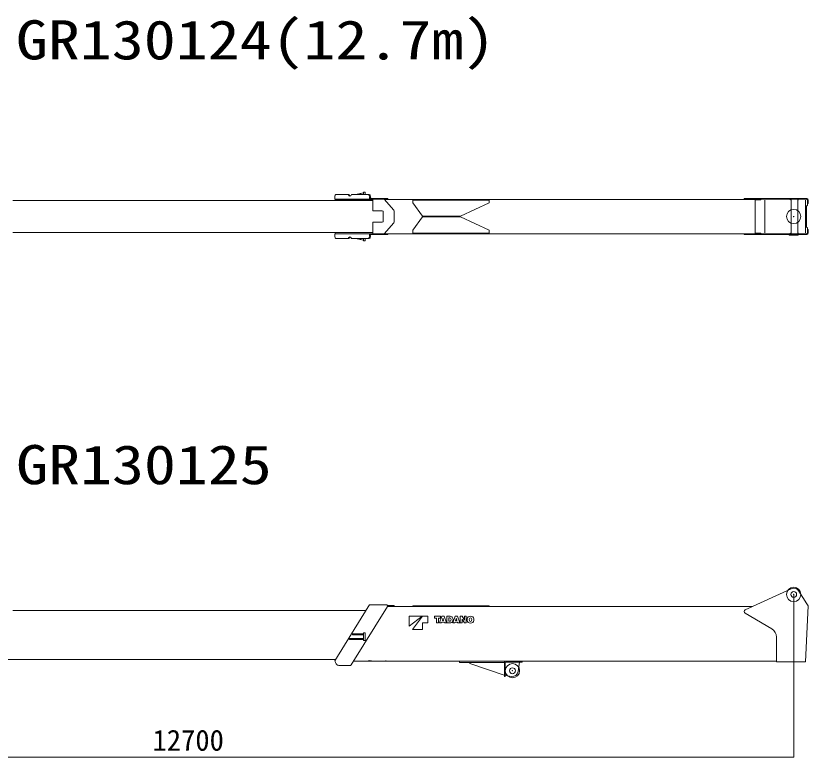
# Model space of a CAD drawing. Units: millimetres, scale not verified. Extents: x -42060 to 41922, y -35725 to 35822.
# Drawn here: x 29 to 8339, y -16723 to -8949 of the extents above; entities that cross this region are included whole.
import ezdxf
from ezdxf.enums import TextEntityAlignment as Align

# ---------------------------------------------------------------- set-up
doc = ezdxf.new("R2010")
doc.units = ezdxf.units.MM
doc.header["$LTSCALE"] = 300
doc.header["$PDMODE"] = 32
doc.header["$PDSIZE"] = 150
doc.layers.add('0-0_0', color=7, linetype='Continuous', lineweight=18)
doc.styles.add('ＭＳ ゴシック', font='')
doc.styles.get('ＭＳ ゴシック').set_extended_font_data('MS Gothic')

# ---------------------------------------------------------------- blocks, each defined once
blk = doc.blocks.new('_OPEN30')
at = {"layer": '0-0_0'}
blk.add_line((0, 0), (-1, 0), dxfattribs=at)
blk.add_lwpolyline([(-1, 0.3), (0, 0), (-1, -0.3)], dxfattribs=at)

msp = doc.modelspace()

# ---------------------------------------------------------------- linework, layer by layer
at = {"layer": '0-0_0'}
for p, q in [((3692.7, -10798.9), (3676.7, -10798.9)), ((3676.7, -10823.9), (3676.7, -10798.9)), ((3692.7, -10823.9), (3692.7, -10798.9)), ((-4, -10884.4), (3772.7, -10884.4)), ((3373, -10843.9), (3373, -10853.9)), ((3377.7, -10873.4), (3564.5, -10873.4)), ((3377.7, -10884.4), (3377.7, -10873.4)), ((3759.5, -10872.9), (3383, -10872.9)), ((3515.4, -10823.9), (3385.4, -10823.9)), ((3417.7, -10872.9), (3417.7, -10873.4)), ((3423.7, -10872.9), (3423.7, -10873.4)), ((3511.7, -10872.9), (3511.7, -10873.4)), ((3523, -10823.9), (3515.4, -10823.9)), ((3517.7, -10872.9), (3517.7, -10873.4)), ((3534.2, -10837.6), (3539.2, -10836.4)), ((3724.7, -10823.9), (3548.4, -10823.9)), ((3564.5, -10873.4), (3772.7, -10873.4)), ((3592.1, -10823.9), (3676.7, -10803.9)), ((3609.3, -10823.9), (3676.7, -10803.9)), ((3724.7, -10823.9), (3735.3, -10823.9)), ((3737.1, -10843.9), (3737.1, -10853.9)), ((3747.7, -10853.9), (3747.7, -10843.9)), ((3919.7, -10863.9), (3759.5, -10863.9)), ((3919.7, -10872.9), (3759.5, -10872.9)), ((3772.7, -10872.9), (3772.7, -10993.4)), ((3892.7, -10872.9), (3992.8, -10987.8)), ((3893.2, -10873.4), (7842.7, -10873.4)), ((3901, -10873.4), (3901, -10873.4)), ((3919.7, -10863.9), (3929.7, -10863.9)), ((3919.7, -10872.9), (3929.7, -10872.9)), ((3929.7, -10872.9), (3929.7, -10863.9)), ((4192.7, -10880.4), (4992.7, -10880.4)), ((4192.7, -10880.4), (4192.7, -10910.4)), ((4992.7, -10910.4), (4992.7, -10880.4)), ((7667.7, -10865.9), (7667.7, -10872.9)), ((7667.7, -10865.9), (7679.4, -10865.9)), ((7667.7, -10872.9), (7679.4, -10872.9)), ((8160.6, -10865.9), (7679.4, -10865.9)), ((8160.6, -10872.9), (7679.4, -10872.9)), ((7782.7, -10877.9), (7782.7, -11228.9)), ((7782.7, -10877.9), (7842.7, -10877.9)), ((7842.7, -10872.9), (7842.7, -10877.9)), ((7886.3, -10883.4), (7886.3, -11223.4)), ((8162.4, -10882.9), (8145.4, -10872.9)), ((8160.6, -10865.9), (8242.9, -10865.9)), ((8160.6, -10872.9), (8242.9, -10872.9)), ((8162.4, -10882.9), (8162.4, -11223.9)), ((8230.1, -10882.9), (8239.4, -10872.9)), ((8235.2, -10872.9), (8235.2, -10877.4)), ((8242.9, -10865.9), (8326.2, -10865.9)), ((8326.2, -10872.9), (8242.9, -10872.9)), ((8310.8, -10883.4), (8310.8, -11223.4)), ((8331.7, -10879.9), (8331.7, -10933.4)), ((8332.7, -10879.9), (8332.7, -10917.9)), ((8339.2, -10917.9), (8339.2, -10879.9)), ((3772.3, -10939.4), (3772.7, -10939.4)), ((4192.7, -10910.4), (4292.7, -11050.4)), ((4992.7, -10910.4), (4692.7, -11050.4)), ((8331.7, -10917.9), (8332.7, -10917.9)), ((8332.7, -10917.9), (8339.2, -10917.9)), ((3772.7, -10993.4), (3872.7, -10993.4)), ((3882.7, -11103.4), (3882.7, -11003.4)), ((3997.7, -11105.9), (3997.7, -11000.9)), ((4692.7, -11050.4), (4292.7, -11050.4)), ((3772.7, -11113.4), (3872.7, -11113.4)), ((3772.7, -11113.4), (3772.7, -11233.9)), ((3892.7, -11233.9), (3992.8, -11119)), ((4192.7, -11196.4), (4292.7, -11056.4)), ((4692.7, -11056.4), (4292.7, -11056.4)), ((4992.7, -11196.4), (4692.7, -11056.4)), ((8194.2, -11053.4), (8181.2, -11053.4)), ((3772.3, -11167.4), (3772.7, -11167.4)), ((4192.7, -11226.4), (4192.7, -11196.4)), ((4992.7, -11196.4), (4992.7, -11226.4)), ((8331.7, -11173.4), (8321.7, -11163.4)), ((8331.7, -11173.4), (8331.7, -11226.9)), ((8332.7, -11226.9), (8332.7, -11188.9)), ((3772.7, -11222.4), (-4, -11222.4)), ((3373, -11262.9), (3373, -11252.9)), ((3377.7, -11233.4), (3377.7, -11222.4)), ((3564.5, -11233.4), (3377.7, -11233.4)), ((3759.5, -11233.9), (3383, -11233.9)), ((3515.4, -11282.9), (3385.4, -11282.9)), ((3417.7, -11233.4), (3417.7, -11233.9)), ((3423.7, -11233.4), (3423.7, -11233.9)), ((3511.7, -11233.4), (3511.7, -11233.9)), ((3523, -11282.9), (3515.4, -11282.9)), ((3517.7, -11233.4), (3517.7, -11233.9)), ((3534.2, -11269.2), (3539.2, -11270.4)), ((3564.5, -11233.4), (3772.7, -11233.4)), ((3592.1, -11282.9), (3676.7, -11302.9)), ((3609.3, -11282.9), (3676.7, -11302.9)), ((3692.7, -11307.9), (3692.7, -11282.9)), ((3737.1, -11262.9), (3737.1, -11252.9)), ((3747.7, -11252.9), (3747.7, -11262.9)), ((3919.7, -11233.9), (3759.5, -11233.9)), ((3919.7, -11242.9), (3759.5, -11242.9)), ((7842.7, -11233.4), (3893.2, -11233.4)), ((3919.7, -11233.9), (3929.7, -11233.9)), ((3919.7, -11242.9), (3929.7, -11242.9)), ((3929.7, -11233.9), (3929.7, -11242.9)), ((4192.7, -11226.4), (4992.7, -11226.4)), ((7667.7, -11233.9), (7667.7, -11240.9)), ((7667.7, -11233.9), (7679.4, -11233.9)), ((7667.7, -11240.9), (7679.4, -11240.9)), ((8160.6, -11233.9), (7679.4, -11233.9)), ((8160.6, -11240.9), (7679.4, -11240.9)), ((7782.7, -11228.9), (7842.7, -11228.9)), ((7842.7, -11233.9), (7842.7, -11228.9)), ((8145.4, -11233.9), (8162.4, -11223.9)), ((8326.2, -11233.9), (8160.6, -11233.9)), ((8160.6, -11240.9), (8242.9, -11240.9)), ((8235.2, -11229.4), (8235.2, -11233.9)), ((8238.9, -11233.4), (8235.2, -11233.4)), ((8235.2, -11240.9), (8235.2, -11247.9)), ((8242.9, -11240.9), (8326.2, -11240.9)), ((8160.6, -14957.7), (7679.4, -15178.6)), ((8187.7, -15017.3), (8187.7, -16723.1)), ((8242.9, -14982.5), (8326.2, -15116.4)), ((8339.2, -15137.2), (8326.2, -15116.4)), ((3701.6, -15184.3), (-3.1, -15184.3)), ((3373, -15711.9), (3724.7, -15147.3)), ((3545.7, -15756.6), (3928.2, -15142.6)), ((3737.1, -15127.3), (3724.7, -15147.3)), ((3747.7, -15127.3), (3737.1, -15127.3)), ((3747.7, -15127.3), (3759.5, -15127.3)), ((3919.7, -15127.3), (3759.5, -15127.3)), ((7755.2, -15143.8), (3927.4, -15143.8)), ((3929.2, -15134.3), (3992.8, -15134.3)), ((4192.7, -15136.8), (4192.7, -15143.8)), ((8309.7, -15724.8), (8339.2, -15137.2)), ((4154.3, -15246.1), (4154.3, -15351.1)), ((4154.3, -15246.1), (4290.7, -15246.1)), ((4154.3, -15351.1), (4290.7, -15246.1)), ((4189.3, -15386.1), (4294.2, -15246.1)), ((4294.2, -15246.1), (4350.2, -15246.1)), ((4350.2, -15246.1), (4350.2, -15316.1)), ((4420.2, -15246.1), (4420.2, -15265.1)), ((4420.2, -15246.1), (4481.4, -15246.1)), ((4420.2, -15265.1), (4439.7, -15265.1)), ((4439.7, -15265.1), (4439.7, -15316.1)), ((4461.9, -15265.1), (4461.9, -15316.1)), ((4461.9, -15265.1), (4481.4, -15265.1)), ((4497.2, -15246.1), (4471.9, -15316.1)), ((4481.4, -15246.1), (4481.4, -15265.1)), ((4497.2, -15246.1), (4521.1, -15246.1)), ((4507.7, -15274.2), (4502.5, -15291.1)), ((4502.5, -15291.1), (4515.9, -15291.1)), ((4508.9, -15268.6), (4509.4, -15268.6)), ((4510.7, -15274.1), (4515.9, -15291.1)), ((4521.1, -15246.1), (4546.5, -15316.1)), ((4550.2, -15246.1), (4585.1, -15246.1)), ((4570.9, -15263.3), (4580, -15263.3)), ((4611, -15316.1), (4636.3, -15246.1)), ((4636.3, -15246.1), (4660.3, -15246.1)), ((4646.8, -15274.3), (4641.6, -15291.1)), ((4641.6, -15291.1), (4655, -15291.1)), ((4648, -15268.6), (4648.5, -15268.6)), ((4649.8, -15274.1), (4655, -15291.1)), ((4660.3, -15246.1), (4685.6, -15316.1)), ((4689.3, -15246.1), (4710, -15246.1)), ((4689.3, -15246.1), (4689.3, -15316.1)), ((4709, -15277.4), (4709.4, -15277.4)), ((4709.3, -15282.7), (4709.3, -15316.1)), ((4710, -15246.1), (4730.6, -15279.6)), ((4712.2, -15282.4), (4732.9, -15316.1)), ((4733.5, -15284.8), (4733.9, -15284.8)), ((4733.6, -15246.1), (4733.6, -15279.3)), ((4733.6, -15246.1), (4753.6, -15246.1)), ((4753.6, -15246.1), (4753.6, -15316.1)), ((7677.6, -15214.1), (7958.1, -15377.9)), ((4294.2, -15316.1), (4350.2, -15316.1)), ((4294.2, -15316.1), (4294.2, -15386.1)), ((4439.7, -15316.1), (4461.9, -15316.1)), ((4471.9, -15316.1), (4494.8, -15316.1)), ((4497.9, -15305.9), (4494.8, -15316.1)), ((4497.9, -15305.9), (4520.5, -15305.9)), ((4520.5, -15305.9), (4523.6, -15316.1)), ((4523.6, -15316.1), (4546.5, -15316.1)), ((4611, -15316.1), (4633.9, -15316.1)), ((4637, -15305.9), (4633.9, -15316.1)), ((4637, -15305.9), (4659.6, -15305.9)), ((4659.6, -15305.9), (4662.7, -15316.1)), ((4662.7, -15316.1), (4685.6, -15316.1)), ((4689.3, -15316.1), (4709.3, -15316.1)), ((4732.9, -15316.1), (4753.6, -15316.1)), ((3558.7, -15430.7), (3558.7, -15439.3)), ((3558.7, -15439.3), (3676.7, -15439.3)), ((3559, -15430.3), (3676.7, -15430.3)), ((3692.7, -15419.3), (3676.7, -15419.3)), ((3676.7, -15419.3), (3676.7, -15499.3)), ((4189.3, -15386.1), (4294.2, -15386.1)), ((3528.7, -15479.3), (3528.7, -15488.3)), ((3528.7, -15479.3), (3676.7, -15479.3)), ((3528.7, -15488.3), (3676.7, -15488.3)), ((8007.7, -15464.2), (8007.7, -15724.8)), ((3381.4, -15698.3), (-323, -15698.3)), ((3373, -15711.9), (3377.7, -15721.3)), ((3377.7, -15721.3), (3383, -15731.8)), ((3383, -15731.8), (3389.4, -15744.7)), ((3416.3, -15761.3), (3537.2, -15761.3)), ((8007.7, -15717.3), (3570.1, -15717.3)), ((3739.7, -15711.3), (3739.7, -15711.1)), ((3744.5, -15711.3), (3744.4, -15711.1)), ((3747.7, -15711.3), (3747.7, -15711.1)), ((3751, -15711.3), (3751, -15711.1)), ((3755.7, -15711.3), (3755.7, -15711.1)), ((3910.7, -15711.3), (3910.7, -15711.1)), ((4683.7, -15717.3), (4683.7, -15731.3)), ((5153.7, -15731.3), (4683.7, -15731.3)), ((5150.8, -15864.8), (4790.8, -15739.8)), ((5153.7, -15717.3), (5153.7, -15731.3)), ((5153.7, -15731.3), (5153.7, -15736.3)), ((5153.7, -15741.3), (5153.7, -15736.3)), ((5153.7, -15741.3), (5153.7, -15743.8)), ((5153.7, -15743.8), (5153.7, -15757.8)), ((5153.7, -15876.3), (5153.7, -15757.8)), ((5162.7, -15876.3), (5162.7, -15736.3)), ((5172.7, -15726.3), (5247.7, -15726.3)), ((5247.7, -15726.3), (5337.7, -15726.3)), ((5297, -15826.2), (5312.7, -15726.3)), ((5337.7, -15717.3), (5337.7, -15726.3)), ((8007.7, -15724.8), (8295.7, -15724.8)), ((8309.7, -15724.8), (8295.7, -15724.8)), ((5152.9, -15858.7), (5150.8, -15864.8)), ((5153.7, -15856.3), (5152.9, -15858.7)), ((5228.9, -15876.2), (5162.7, -15866.3)), ((5162.7, -15876.3), (5153.7, -15876.3)), ((8185, -16722.1), (-4509.8, -16722.1))]:
    msp.add_line(p, q, dxfattribs=at)
for points in [[(8230.1, -10882.9), (8230.1, -11223.9), (8239.4, -11233.9)], [(8331.7, -10933.4), (8321.7, -10943.4), (8321.7, -11163.4)], [(8331.7, -11188.9), (8332.7, -11188.9), (8339.2, -11188.9), (8339.2, -11226.9)], [(3735.3, -11282.9), (3724.7, -11282.9), (3548.4, -11282.9)], [(3692.7, -11307.9), (3676.7, -11307.9), (3676.7, -11282.9)], [(8140.2, -11240.9), (8140.2, -11247.9), (8235.2, -11247.9)], [(3997.7, -15143.3), (3997.7, -15134.3), (3992.8, -15134.3)], [(4192.7, -15136.8), (4992.7, -15136.8), (4992.7, -15143.8)], [(4550.2, -15246.1), (4550.2, -15316.1), (4583.5, -15316.1)], [(4570.9, -15263.3), (4570.9, -15298.5), (4579.9, -15298.5)], [(3692.7, -15419.3), (3692.7, -15499.3), (3676.7, -15499.3)], [(4793.7, -15731.3), (4792, -15736.2), (4790.8, -15739.8)]]:
    msp.add_lwpolyline(points, dxfattribs=at)
for centre, radius in [((8187.7, -15016.8), 30), ((5237.7, -15816.8), 31)]:
    msp.add_circle(centre, radius, dxfattribs=at)
for centre, radius, start, end in [((8324.7, -10879.9), 7, 0, 89.8722), ((3872.7, -11003.4), 10, 0, 90), ((3977.7, -11000.9), 20, 0, 41.06789), ((3977.7, -11000.9), 20, 0, 0.04715), ((3872.7, -11103.4), 10, 270, 0), ((3977.7, -11105.9), 20, 318.93211, 0), ((3977.7, -11105.9), 20, 359.95285, 0), ((8324.7, -11226.9), 7, 270, 0), ((8187.7, -15016.8), 65, 31.89079, 114.65649), ((3919.7, -15137.3), 10, 328.07592, 90), ((7687.7, -15196.8), 20, 114.65649, 239.72035), ((4472.6, -15263.3), 36.7, 342.70307, 351.73869), ((4545.8, -15263.3), 36.7, 188.26131, 197.13299), ((4579.9, -15285.8), 12.7, 270, 340.27529), ((4580, -15275.6), 12.3, 22.21299, 90), ((4585.1, -15273.5), 27.4, 23.9326, 90), ((4566.7, -15281.1), 26.7, 340.27529, 22.21299), ((4568.1, -15281.1), 46.1, 341.62604, 23.9326), ((4611.7, -15263.3), 36.7, 342.64796, 351.73869), ((4684.9, -15263.3), 36.7, 188.26134, 197.133), ((4664.3, -15282.7), 45, 0, 6.72981), ((4771.6, -15246.1), 69.6, 206.72288, 211.4737), ((4671.3, -15316.1), 69.6, 26.72291, 31.57817), ((4778.6, -15279.5), 45, 179.77073, 186.72979), ((4804.3, -15281.1), 42.2, 152.93848, 207.06176), ((4794.3, -15276), 30.9, 107.26311, 152.93848), ((4819.9, -15281.1), 35.5, 165.13235, 194.5082), ((4797.6, -15286.7), 42.2, 72.73585, 107.26311), ((4797.6, -15286.9), 12.4, 194.17358, 344.79677), ((4797.6, -15275.2), 12.4, 14.17623, 164.79948), ((4775.3, -15281.1), 35.5, 345.13138, 14.5091), ((4800.9, -15276), 30.9, 27.06152, 72.73585), ((4790.9, -15281.1), 42.2, 332.93824, 27.06152), ((4583.5, -15286.2), 29.9, 270, 341.62604), ((4794.3, -15286.2), 30.9, 207.06176, 252.73699), ((4797.6, -15275.5), 42.2, 252.73699, 287.26404), ((4800.9, -15286.2), 30.9, 287.26404, 332.93824), ((7907.7, -15464.2), 100, 0, 59.72035), ((3416.3, -15731.3), 30, 206.56505, 270), ((3537.2, -15751.3), 10, 270, 328.07592), ((3731.5, -15705.1), 6.2, 270, 283.96856), ((5172.7, -15736.3), 19, 90.05012, 180), ((5172.7, -15736.3), 10, 90, 180), ((5237.7, -15816.8), 60, 261.53597, 351.04573)]:
    msp.add_arc(centre, radius, start, end, dxfattribs=at)
for centre, major_axis, ratio, start_param, end_param in [((3385.4, -10843.9), (0, 20), 0.620199, 6.283185, 7.853982), ((3383, -10853.9), (0, 19), 0.524596, 1.570796, 3.141593), ((3531.9, -10798.9), (0, -40), 0.528714, 5.387521, 6.283185), ((3539.5, -10798.9), (0, 40), 0.528714, 2.245928, 2.959988), ((3531.9, -10798.9), (0, -40), 0.528714, 6.283185, 7.17885), ((3724.7, -10843.9), (0, -20), 0.622896, 1.570796, 3.141593), ((3735.3, -10843.9), (0, -20), 0.622896, 1.570796, 3.141593), ((3759.5, -10853.9), (-22.4, 0), 0.8488, 6.283185, 7.853982), ((3759.5, -10853.9), (-11.8, 0), 0.8488, 6.283185, 7.853982), ((8326.2, -10879.9), (0, -14), 0.926553, 1.570805, 3.1416), ((8326.2, -10879.9), (0, -7), 0.926553, 1.5708, 3.141596), ((3383, -11252.9), (0, -19), 0.524596, 3.141593, 4.712389), ((3385.4, -11262.9), (0, -20), 0.620199, 4.712389, 6.283185), ((3531.9, -11307.9), (0, 40), 0.528714, 6.283185, 7.17885), ((3539.5, -11307.9), (0, 40), 0.528714, 0.181605, 0.895665), ((3531.9, -11307.9), (0, 40), 0.528714, 5.387521, 6.283185), ((3724.7, -11262.9), (0, -20), 0.622896, 6.283185, 7.853982), ((3735.3, -11262.9), (0, -20), 0.622896, 6.283185, 7.853982), ((3759.5, -11252.9), (-22.4, 0), 0.8488, 4.712389, 6.283185), ((3759.5, -11252.9), (-11.8, 0), 0.8488, 4.712389, 6.283185), ((8326.2, -11226.9), (0, -7), 0.926553, 6.283182, 7.853978), ((8326.2, -11226.9), (0, -14), 0.926553, 6.283178, 7.853973)]:
    msp.add_ellipse(centre, major_axis=major_axis, ratio=ratio, start_param=start_param, end_param=end_param, dxfattribs=at)
for p in [(8187.7, -11053.4), (8187.7, -15016.8), (5237.7, -15816.8)]:
    msp.add_point(p, dxfattribs=at)

# ---------------------------------------------------------------- block references
at = {"layer": '0-0_0', "xscale": 2.77, "yscale": 2.77}
msp.add_blockref('_OPEN30', (8187.7, -16722.1), dxfattribs=at)

# ---------------------------------------------------------------- texts
at = {"layer": '0-0_0', "style": 'ＭＳ ゴシック', "width": 1.2}
for s, p in [('GR130124(12.7m)', (29.5, -9529.2)), ('GR130125', (31.6, -13983.9))]:
    msp.add_text(s, height=410.6, dxfattribs=at).set_placement(p, align=Align.BOTTOM_LEFT)
at = {"layer": '0-0_0', "style": 'ＭＳ ゴシック'}
msp.add_text('12700', height=219.9, dxfattribs=at).set_placement((1462.6, -16721.6), align=Align.BOTTOM_LEFT)

doc.saveas('drawing.dxf')
